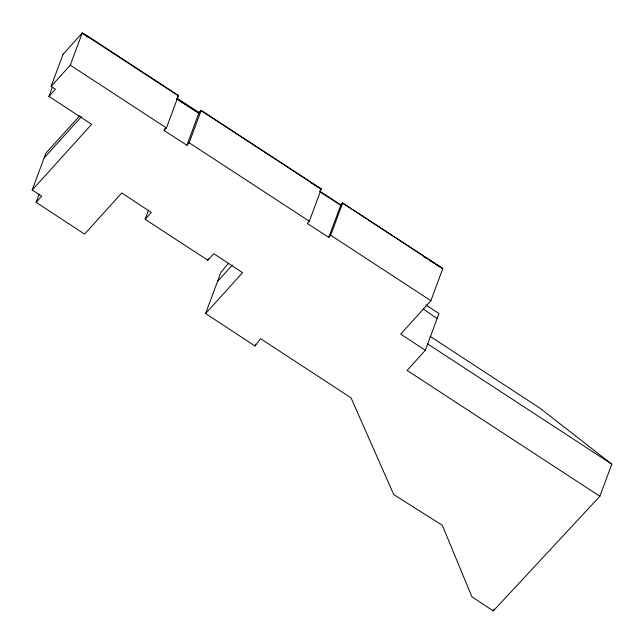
<?xml version="1.0" encoding="UTF-8"?>
<svg xmlns="http://www.w3.org/2000/svg" width="644" height="644" viewBox="0 0 644 644"><rect width="100%" height="100%" fill="white"/><g stroke="black" fill="none" stroke-linecap="round" stroke-linejoin="round"><path stroke-width="0.97" d="M430.103 336.313L540.05 408.264L611.8 464.171L599.862 496.266L493.296 610.931L471.907 596.779L442.315 525.295L393.766 494.608L351.036 397.831L260.49 338.639L255.056 346.013L205.589 313.556L242.563 272.662L213.784 253.688L207.867 260.265L145.117 219.298L151.34 212.439L121.772 192.95L84.557 234.102L36.136 202.329L41.699 196.211L32.2 190.02L91.633 124.308L48.944 96.407L55.424 89.242L51.101 86.393L63.048 54.265M48.944 96.407L52.357 87.238M51.101 86.393L70.285 65.165L82.223 33.069L86.851 35.549L178.501 95.529L166.442 127.947L164.083 130.499L186.913 145.262L189.135 142.767L201.186 110.374L321.3 188.982L309.313 221.222L307.317 223.5L328.77 237.386L330.67 235.221L342.656 203.005L442.822 268.596L430.884 300.692L400.697 334.139L425.338 350.272L407.129 370.421L599.862 496.266M32.2 190.02L45.901 153.175L79.8 115.735M36.136 202.329L39.204 194.069M164.083 130.499L164.767 128.663M145.117 219.298L148.531 210.129M186.913 145.262L199.085 112.523L201.186 110.374M207.867 260.265L208.551 258.429M205.589 313.556L220.932 272.299L228.58 263.187M255.056 346.013L255.74 344.178M328.77 237.386L340.861 204.873L342.656 203.005M425.338 350.272L438.991 313.548L425.853 304.934M493.296 610.931L493.98 609.103M81.2 34.728L82.223 33.069L178.38 95.851L177.205 97.131M310.199 182.268L321.243 189.127L201.073 110.671L198.851 113.167L176.834 98.935M437.01 318.466L423.309 309.039M63.04 54.297L82.223 33.069L87.978 37.078M44.138 157.925L81.53 116.58M217.527 281.46L232.315 265.103M177.39 96.624L178.501 95.529M424.098 256.996L426.65 258.574M429.202 260.16L442.822 268.596L342.608 203.126L340.7 205.291L320.076 191.936M177.092 98.25L199.085 112.523M319.424 190.946L340.861 204.873M176.867 98.951L199.616 113.722M70.285 65.165L166.442 127.947M189.135 142.767L309.313 221.222M330.67 235.221L430.884 300.692M427.342 343.735L611.8 464.171M201.073 110.671L201.483 110.937"/></g></svg>
